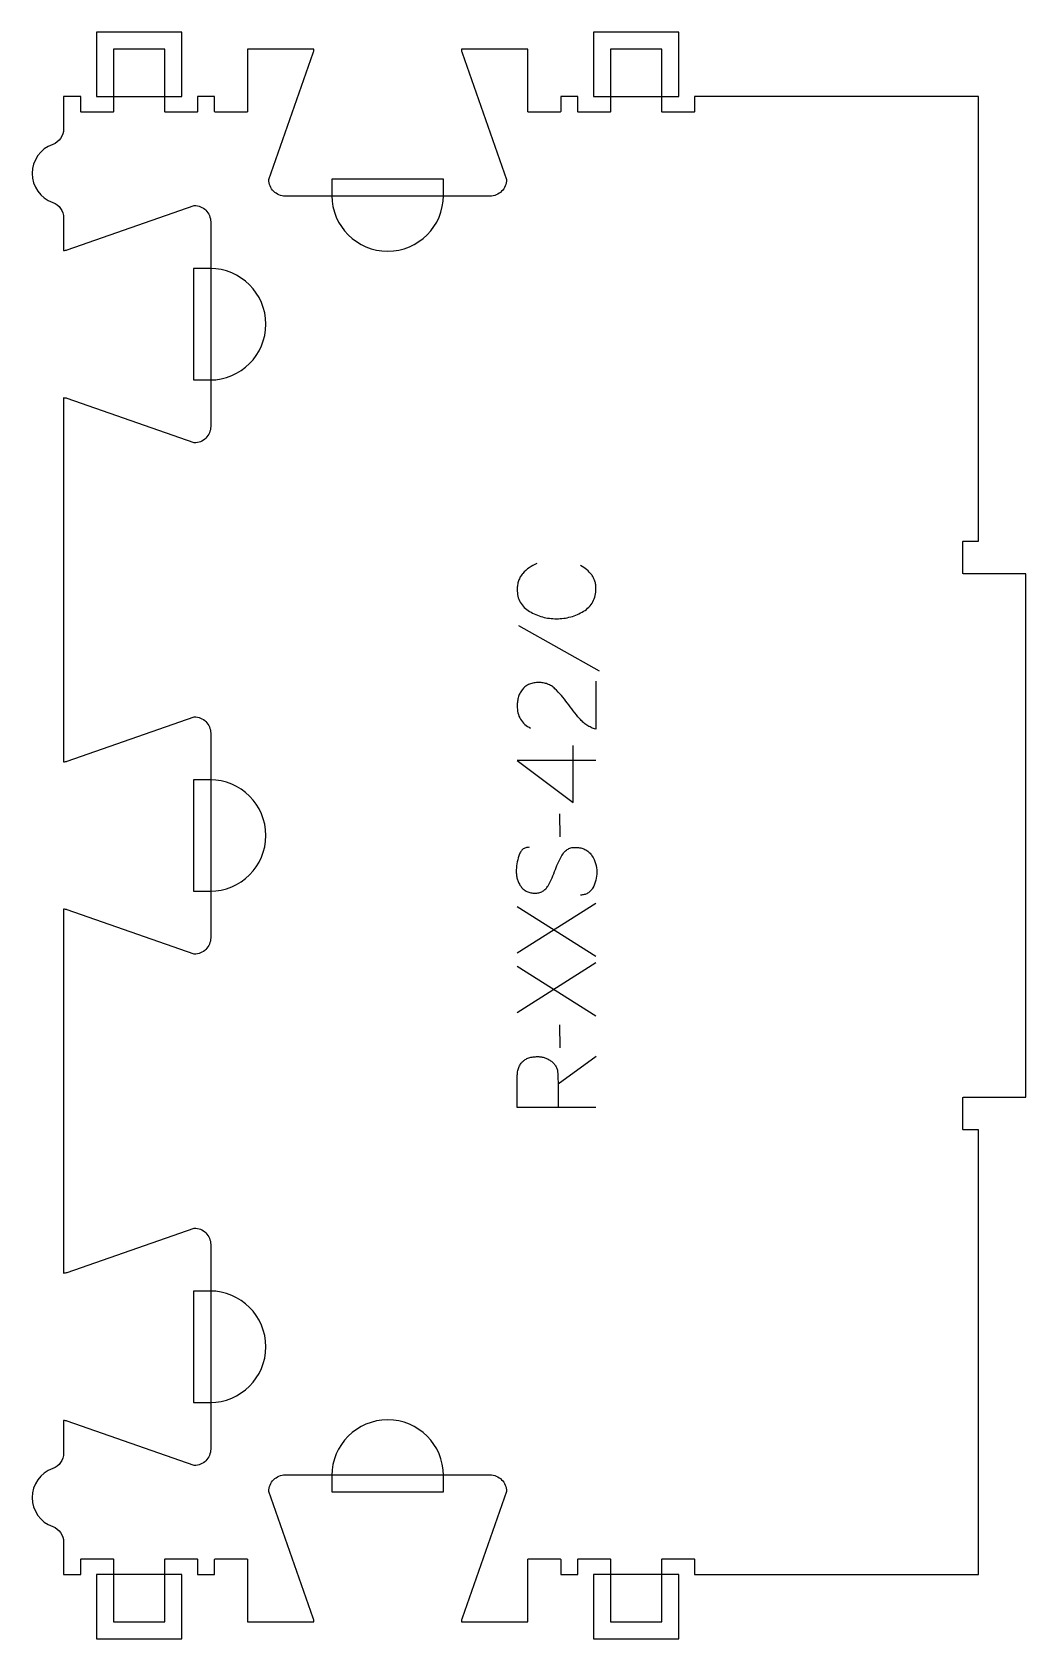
# Model space of a CAD drawing. Extents: x 0 to 378, y -6 to 606.
import ezdxf

# ---------------------------------------------------------------- set-up
doc = ezdxf.new("R2010")
doc.units = 0
for name, color, linetype in [('1_ANYTOOL_1MMDEEP_LABELS_S', 2, 'CONTINUOUS'), ('4_ANYTOOL_CUTTHROUGH_OUTSI', 5, 'CONTINUOUS'), ('5_ANYTOOL_HALF_MILL_9MM_IN', 3, 'CONTINUOUS')]:
    doc.layers.add(name, color=color, linetype=linetype)

msp = doc.modelspace()

# ---------------------------------------------------------------- linework, layer by layer
at = {"layer": '1_ANYTOOL_1MMDEEP_LABELS_S'}
for p, q in [((185.219934, 379.763595), (215.991363, 362.57788)), ((206.091363, 312.349309), (206.091363, 334.120738)), ((200.862792, 308.063595), (200.948506, 299.27788)), ((214.748506, 273.863595), (184.748506, 254.920738)), ((184.748506, 272.620738), (214.748506, 253.720738)), ((214.748506, 251.149309), (184.748506, 232.206452)), ((184.748506, 249.906452), (214.748506, 231.006452)), ((200.862792, 227.57788), (200.948506, 218.792166)), ((200.305649, 205.120738), (214.791363, 215.57788))]:
    msp.add_line(p, q, dxfattribs=at)
for points in [[(192.248506, 403.37788, 0.059291), (189.319089, 401.84172, 0.066881), (186.869934, 399.62788, 0.04529), (185.946057, 398.310895, 0.046757), (185.278863, 396.847523, 0.04633), (184.874531, 395.207611, 0.037303), (184.748506, 393.520738, 0.054828), (185.024091, 391.015097, 0.073548), (185.92172, 388.672523, 0.073729), (187.449953, 386.703201, 0.056205), (189.441363, 385.185023, 0.033355), (191.831239, 383.963854, 0.034965), (194.364577, 383.079666, 0.034911), (197.032584, 382.549639, 0.031589), (199.748506, 382.37788, 0.032085), (202.465135, 382.552384, 0.035383), (205.132434, 383.09038, 0.035431), (207.667592, 383.988869, 0.033598), (210.055649, 385.22788, 0.058628), (212.056534, 386.790082, 0.073381), (213.575292, 388.811809, 0.072539), (214.476346, 391.257782, 0.05208), (214.748506, 393.863595, 0.033243), (214.652569, 395.30497, 0.042283), (214.341363, 396.713595, 0.042766), (213.834274, 397.956291, 0.044269), (213.119934, 399.092166, 0.055485), (211.205033, 401.103961, 0.045948), (208.919934, 402.692166)], [(214.705649, 358.549309), (214.662792, 340.249309, -0.034491), (212.91546, 340.912087, -0.037732), (211.282434, 341.818952, -0.037744), (209.807798, 342.958246, -0.03482), (208.512792, 344.299309, -0.00859), (206.114209, 347.258534, -0.008791), (203.819934, 350.299309, 0.020588), (201.586492, 353.118598, 0.025206), (199.105649, 355.720738, 0.046908), (197.804407, 356.741333, 0.051091), (196.330649, 357.488595, 0.050722), (194.682474, 357.937328, 0.041139), (192.977077, 358.07788, 0.039396), (191.169491, 357.935236, 0.058519), (189.430649, 357.445738, 0.060358), (188.023533, 356.65518, 0.061397), (186.848506, 355.549309, 0.048006), (185.926546, 354.193352, 0.045901), (185.273506, 352.688595, 0.045216), (184.870946, 350.948534, 0.034258), (184.748506, 349.163595, 0.055622), (185.042493, 346.529024, 0.079896), (186.023506, 344.085023, 0.080617), (187.689206, 342.115636, 0.060287), (189.848506, 340.67788)], [(189.33422, 295.249309, 0.071867), (187.997613, 295.056195, 0.100684), (186.816363, 294.429666, 0.047558), (186.339913, 293.955113, 0.038563), (185.951184, 293.405113, 0.037928), (185.603716, 292.707925, 0.026634), (185.348506, 291.970738, 0.028461), (184.662523, 288.947404, 0.041577), (184.405649, 285.863595, 0.036938), (184.516788, 284.361235, 0.041531), (184.861006, 282.895738, 0.041583), (185.438214, 281.518361, 0.038125), (186.227077, 280.249309, 0.057611), (187.218981, 279.179156, 0.065808), (188.439577, 278.385023, 0.06469), (189.899132, 277.907527, 0.046778), (191.43422, 277.763595, 0.052235), (192.984062, 277.925951, 0.075448), (194.43422, 278.470738, 0.076671), (195.607273, 279.386829, 0.061023), (196.491363, 280.592166, 0.021951), (198.018709, 283.62102, 0.018213), (199.298506, 286.763595, -0.02405), (200.603968, 289.865079, -0.02981), (202.23422, 292.806452, -0.068439), (203.200151, 293.947754, -0.079282), (204.452077, 294.756452, -0.076308), (206.030759, 295.181452, -0.047772), (207.677077, 295.206452, -0.046243), (209.358037, 294.913217, -0.06359), (210.928863, 294.263595, -0.064671), (212.213052, 293.290771, -0.057073), (213.227077, 292.035023, -0.067522), (214.589988, 289.066715, -0.070793), (215.091363, 285.842166, -0.064027), (214.728848, 282.703151, -0.070447), (213.548506, 279.77788, -0.054374), (212.698873, 278.619463, -0.074742), (211.587792, 277.720738, -0.075199), (210.281413, 277.19773, -0.057737), (208.877077, 277.035023)], [(214.748506, 196.120738), (184.748506, 196.120738), (184.748506, 207.47788, -0.030274), (184.855521, 209.243693, -0.049), (185.238684, 210.96538, -0.050774), (185.83114, 212.297903, -0.06445), (186.70922, 213.456452, -0.0646), (187.845251, 214.346363, -0.052254), (189.160113, 214.951095, -0.050381), (190.852662, 215.34023, -0.031337), (192.591363, 215.449309, -0.040022), (193.96542, 215.339148, -0.042626), (195.302077, 215.004666, -0.04247), (196.591797, 214.435981, -0.036572), (197.777077, 213.670738, -0.051097), (198.791032, 212.72896, -0.061981), (199.566363, 211.586809, -0.061813), (200.042863, 210.277807, -0.049309), (200.219934, 208.892166, -0.003273), (200.257626, 208.024515, -0.003121), (200.28422, 207.156452, -0.003882), (200.30114, 206.13867, -0.002215), (200.305649, 205.120738), (200.305649, 196.163595)]]:
    msp.add_lwpolyline(points, format="xyb", dxfattribs=at)
msp.add_lwpolyline([(214.748506, 328.335023), (184.705649, 328.37788), (206.091363, 312.349309)], dxfattribs=at)
at = {"layer": '4_ANYTOOL_CUTTHROUGH_OUTSI'}
msp.add_lwpolyline([(61.75, 539.899311, -0.414214), (68, 533.649311), (68, 455.649311, -0.414214), (61.75, 449.399311, -0.084368), (61.667412, 449.413347), (13.383805, 466.31246, 0.061178), (12, 466.543874), (12, 327.854748, 0.061784), (13.39487, 328.089743), (61.667412, 344.985276, -0.084368), (61.75, 344.999311, -0.414214), (68, 338.749311), (68, 260.749311, -0.414214), (61.75, 254.499311, -0.084368), (61.667412, 254.513347), (13.383805, 271.41246, 0.061178), (12, 271.643874), (12, 132.954748, 0.061784), (13.39487, 133.189743), (61.667412, 150.085276, -0.084368), (61.75, 150.099311, -0.414214), (68, 143.849311), (68, 65.849311, -0.414214), (61.75, 59.599311, -0.084368), (61.667412, 59.613347), (13.383805, 76.51246, 0.061178), (12, 76.743874), (12, 64.344874, -0.317837), (7.833333, 58.452317, 0.707107), (7.833333, 36.296305, -0.317837), (12, 30.403748), (12, 18.000227), (18.5, 18.000227), (18.5, 23.750227, -0.414214), (18.75, 24.000227), (30.75, 24.000227, -0.414214), (31, 23.750227), (31, 0.000227), (50.5, 0.000227), (50.5, 23.750227, -0.414214), (50.75, 24.000227), (62.75, 24.000227, -0.414214), (63, 23.750227), (63, 18.000227), (69.5, 18.000227), (69.5, 23.750227, -0.414214), (69.75, 24.000227), (81.75, 24.000227, -0.414214), (82, 23.750227), (82, 0.000227), (107.303601, 0.000227, 0.061784), (107.068607, 1.395097), (90.173074, 49.667639, -0.084368), (90.159039, 49.750227, -0.414214), (96.409039, 56.000227), (174.409039, 56.000227, -0.414214), (180.659039, 49.750227, -0.084368), (180.645003, 49.667639), (163.74589, 1.384032, 0.061178), (163.514476, 0.000224), (188.818077, 0), (188.818077, 23.749311, -0.414214), (189.068077, 23.999311), (201.068077, 23.999311, -0.414214), (201.318077, 23.749311), (201.318075, 17.999785), (207.818073, 18.00021), (207.818073, 23.750227, -0.414214), (208.068073, 24.000227), (220.068073, 24.000227, -0.414214), (220.318073, 23.750227), (220.318073, 0.000227), (239.818073, 0.000227), (239.818073, 23.750227, -0.414214), (240.068073, 24.000227), (252.068073, 24.000227, -0.414214), (252.318073, 23.750227), (252.318073, 18.000226), (360.499998, 17.99977), (360.499906, 187.499311), (354.749906, 187.499311, -0.414214), (354.499906, 187.749311), (354.499906, 199.749311, -0.414214), (354.749906, 199.999311), (378.499448, 199.999311), (378.499448, 399.499311), (354.749906, 399.499311, -0.414214), (354.499906, 399.749311), (354.499906, 411.749311, -0.414214), (354.749906, 411.999311), (360.499906, 411.999311), (360.499998, 581.498852), (252.318073, 581.498397), (252.318073, 575.748396, -0.414214), (252.068073, 575.498396), (240.068073, 575.498396, -0.414214), (239.818073, 575.748396), (239.818073, 599.498396), (220.318073, 599.498396), (220.318073, 575.748396, -0.414214), (220.068073, 575.498396), (208.068073, 575.498396, -0.414214), (207.818073, 575.748396), (207.818073, 581.498409), (201.318075, 581.498747), (201.318077, 575.749123, -0.414214), (201.068077, 575.499123), (189.068077, 575.499123, -0.414214), (188.818077, 575.749123), (188.818077, 599.498529), (163.514476, 599.498397, 0.061784), (163.74947, 598.103525), (180.645003, 549.830983, -0.084368), (180.659039, 549.748396, -0.414214), (174.409039, 543.498396), (96.409039, 543.498396, -0.414214), (90.159039, 549.748396, -0.084368), (90.173074, 549.830983), (107.072187, 598.11459, 0.061178), (107.303601, 599.498396), (82, 599.498396), (82, 575.748396, -0.414214), (81.75, 575.498396), (69.75, 575.498396, -0.414214), (69.5, 575.748396), (69.5, 581.498396), (63, 581.498396), (63, 575.748396, -0.414214), (62.75, 575.498396), (50.75, 575.498396, -0.414214), (50.5, 575.748396), (50.5, 599.498396), (31, 599.498396), (31, 575.748396, -0.414214), (30.75, 575.498396), (18.75, 575.498396, -0.414214), (18.5, 575.748396), (18.5, 581.498396), (12, 581.498396), (12, 569.094874, -0.317837), (7.833333, 563.202317, 0.707107), (7.833333, 541.046305, -0.317837), (12, 535.153748), (12, 522.754748, 0.061784), (13.39487, 522.989743), (61.667412, 539.885276, -0.084368)], format="xyb", close=True, dxfattribs=at)
at = {"layer": '5_ANYTOOL_HALF_MILL_9MM_IN'}
for points in [[(30.5, 581.498396), (51, 581.498396), (57, 581.498396), (57, 605.998396), (50.74, 605.998396), (24.5, 605.998396), (24.5, 599.738396), (24.5, 581.498396)], [(219.818073, 581.498396), (240.318073, 581.498396), (246.318073, 581.498396), (246.318073, 605.998396), (240.058073, 605.998396), (213.818073, 605.998396), (213.818073, 599.738396), (213.818073, 581.498396)], [(51, 18.000227), (30.5, 18.000227), (24.5, 18.000227), (24.5, -6.499773), (30.76, -6.499773), (57, -6.499773), (57, -0.239773), (57, 18.000227)], [(240.318073, 18.000227), (219.818073, 18.000227), (213.818073, 18.000227), (213.818073, -6.499773), (220.078073, -6.499773), (246.318073, -6.499773), (246.318073, -0.239773), (246.318073, 18.000227)]]:
    msp.add_lwpolyline(points, close=True, dxfattribs=at)
for points in [[(114.159039, 543.748396, 1), (156.659039, 543.748396), (156.659039, 549.998396), (114.159039, 549.998396)], [(67.75, 473.399309, 1), (67.75, 515.899309), (61.5, 515.899309), (61.5, 473.399309)], [(67.75, 278.499311, 1), (67.75, 320.999311), (61.5, 320.999311), (61.5, 278.499311)], [(67.75, 83.599313, 1), (67.75, 126.099313), (61.5, 126.099313), (61.5, 83.599313)], [(156.659036, 55.760227, 0.999765), (114.159039, 55.750227), (114.159039, 49.500227), (156.659039, 49.500227)]]:
    msp.add_lwpolyline(points, format="xyb", close=True, dxfattribs=at)

doc.saveas('drawing.dxf')
